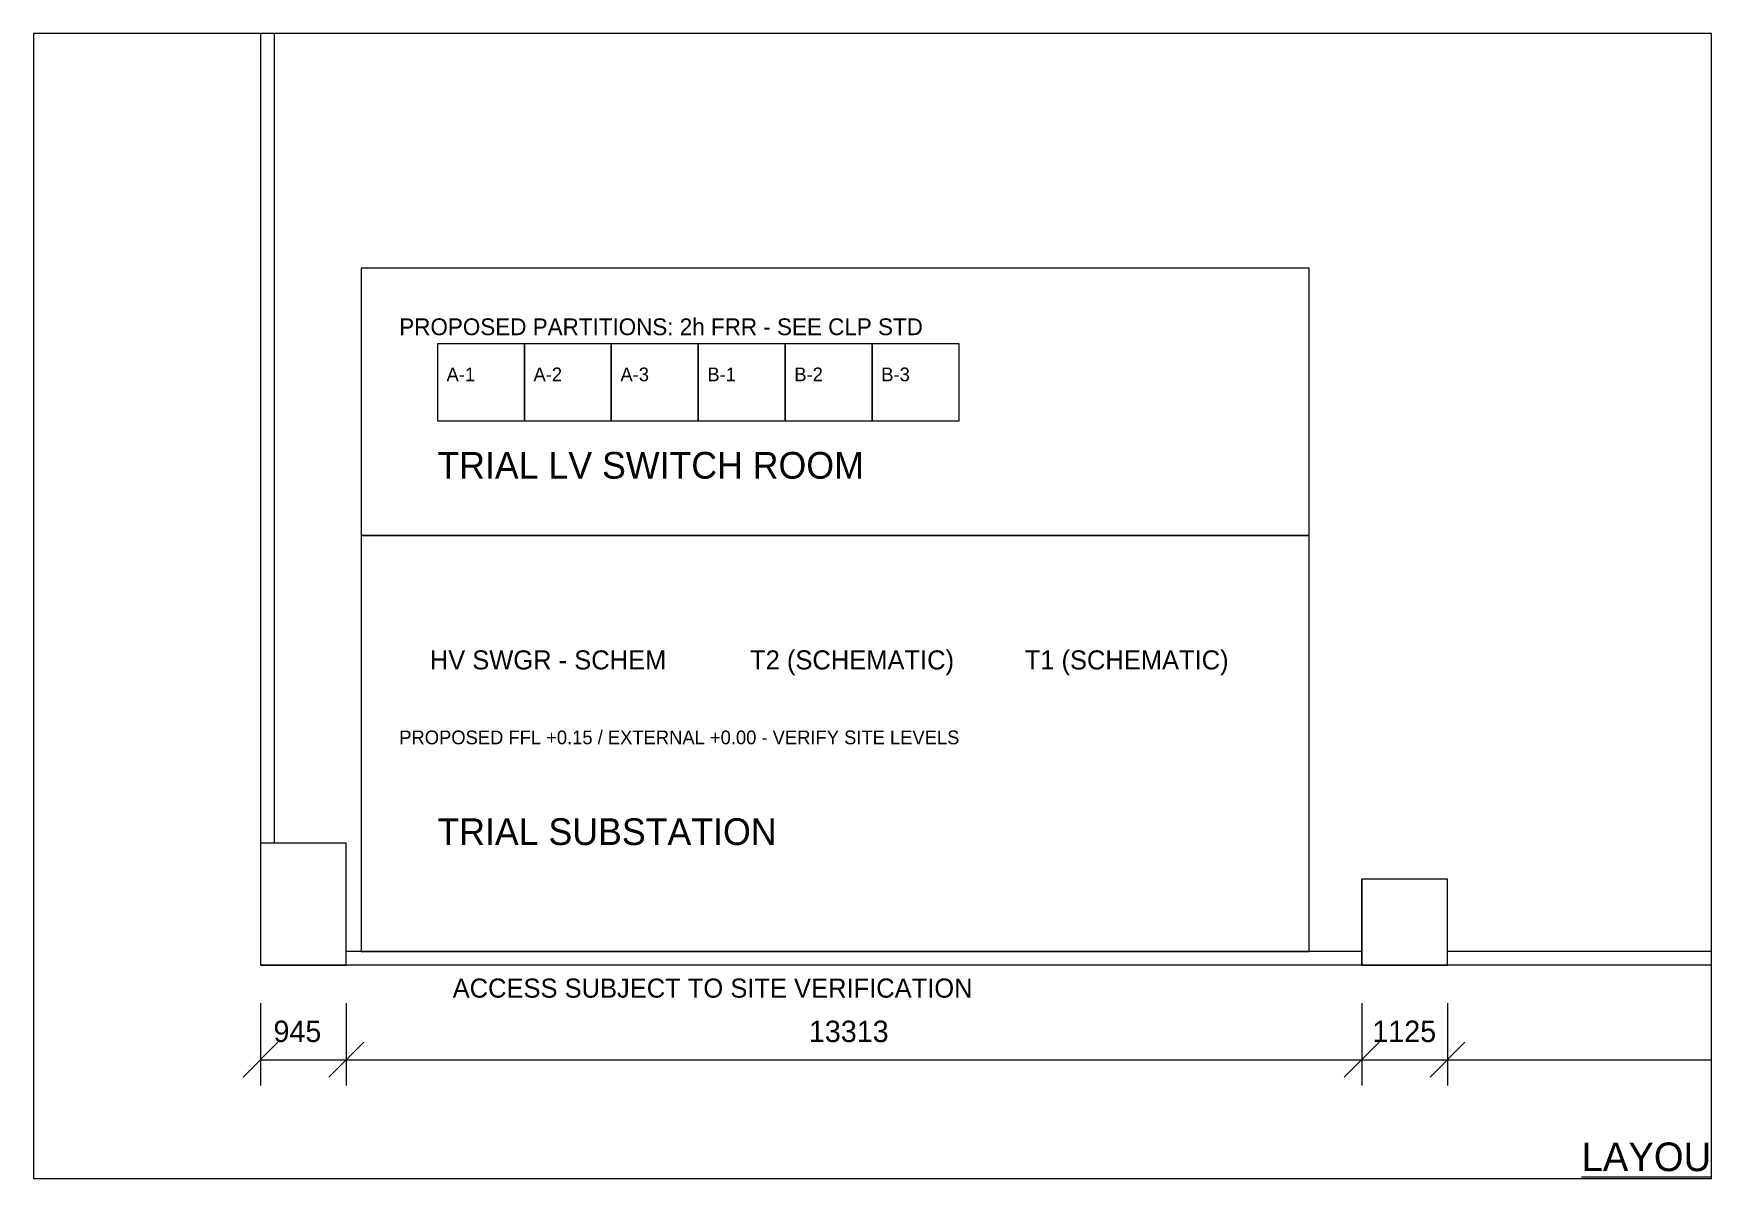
# Paper-space layout 'TRIAL-GROUND' of a CAD drawing. Header units: millimetres. Extents: x 100 to 320, y 73 to 223.
# The model-space entities are those that its viewports show. They can reach past a viewport. Long polylines and large blocks are cut down to what shows.
import ezdxf

# ---------------------------------------------------------------- set-up
doc = ezdxf.new("R2010")
doc.units = ezdxf.units.MM
doc.layers.get('0').update_dxf_attribs({"lineweight": 9})
for name, color, linetype, lineweight in [('ARCH', 7, 'Continuous', 5), ('E-TRIAL-EQUIP', 5, 'Continuous', 18), ('E-TRIAL-ROOM', 1, 'Continuous', 35), ('Power', 1, 'Continuous', 18)]:
    doc.layers.add(name, color=color, linetype=linetype, lineweight=lineweight)

msp = doc.modelspace()

# ---------------------------------------------------------------- linework, layer by layer
at = {"lineweight": 15}
for p, q in [((7681, 15426), (7681, 14349)), ((8806, 15426), (8806, 14349)), ((22119, 15426), (22119, 14349)), ((23244, 15426), (23244, 14349)), ((7910, 14916), (7453, 14459)), ((9035, 14916), (8578, 14459)), ((22347, 14916), (21890, 14459)), ((23472, 14916), (23015, 14459)), ((7681, 14687), (52681, 14687))]:
    msp.add_line(p, q, dxfattribs=at)
at = {"layer": 'ARCH', "linetype": 'ByBlock', "lineweight": 9}
for p, q in [((7681, 38776), (7681, 15926)), ((7861, 30363), (7861, 17526))]:
    msp.add_line(p, q, dxfattribs=at)
at = {"layer": 'ARCH', "lineweight": 15}
for p, q in [((22119, 15926), (22119, 17051)), ((22119, 16106), (8806, 16106)), ((37420, 16106), (23244, 16106)), ((52681, 15926), (7681, 15926))]:
    msp.add_line(p, q, dxfattribs=at)
for points in [[(7681, 15926), (8806, 15926), (8806, 17526), (7681, 17526)], [(22119, 15926), (23244, 15926), (23244, 17051), (22119, 17051)]]:
    msp.add_lwpolyline(points, close=True, dxfattribs=at)
at = {"layer": 'E-TRIAL-EQUIP', "lineweight": 15}
for points in [[(10000, 23056), (11140, 23056), (11140, 24066), (10000, 24066)], [(11140, 23056), (12280, 23056), (12280, 24066), (11140, 24066)], [(12280, 23056), (13420, 23056), (13420, 24066), (12280, 24066)], [(13420, 23056), (14560, 23056), (14560, 24066), (13420, 24066)], [(14560, 23056), (15700, 23056), (15700, 24066), (14560, 24066)], [(15700, 23056), (16840, 23056), (16840, 24066), (15700, 24066)]]:
    msp.add_lwpolyline(points, close=True, dxfattribs=at)
at = {"layer": 'E-TRIAL-ROOM', "lineweight": 15}
for points in [[(9000, 21556), (21430, 21556), (21430, 25056), (9000, 25056)], [(9000, 16106), (21430, 16106), (21430, 21556), (9000, 21556)]]:
    msp.add_lwpolyline(points, close=True, dxfattribs=at)

# ---------------------------------------------------------------- texts
at = {"linetype": 'ByBlock', "lineweight": 15}
msp.add_text('%%ULAYOUT PLAN FOR GROUND FLOOR', height=375, dxfattribs=at).set_placement((25002, 13227))
at = {"layer": 'ARCH', "linetype": 'ByBlock', "lineweight": 9}
for s, p in [('945', (7851, 14918)), ('13313', (14871, 14918)), ('1125', (22259, 14918))]:
    msp.add_text(s, height=281.2, dxfattribs=at).set_placement(p)
at = {"layer": 'E-TRIAL-EQUIP', "lineweight": 15}
for s, p in [('HV SWGR - SCHEM', (9900, 19800)), ('T2 (SCHEMATIC)', (14100, 19800)), ('T1 (SCHEMATIC)', (17700, 19800)), ('ACCESS SUBJECT TO SITE VERIFICATION', (10200, 15500))]:
    msp.add_text(s, height=250, dxfattribs=at).set_placement(p)
at = {"layer": 'E-TRIAL-EQUIP', "lineweight": 15, "char_height": 180, "width": 900, "attachment_point": 1}
for s, insert in [('A-1', (10120, 23756)), ('A-2', (11260, 23756)), ('A-3', (12400, 23756)), ('B-1', (13540, 23756)), ('B-2', (14680, 23756)), ('B-3', (15820, 23756))]:
    msp.add_mtext(s, dxfattribs=dict(at, insert=insert))
at = {"layer": 'E-TRIAL-ROOM', "lineweight": 15}
for s, p in [('TRIAL LV SWITCH ROOM', (10000, 22300)), ('TRIAL SUBSTATION', (10000, 17500))]:
    msp.add_text(s, height=350, dxfattribs=at).set_placement(p)
at = {"layer": 'E-TRIAL-ROOM', "lineweight": 15, "width": 11000, "attachment_point": 1}
for s, insert, char_height in [('PROPOSED PARTITIONS: 2h FRR - SEE CLP STD', (9500, 24400), 220), ('PROPOSED FFL +0.15 / EXTERNAL +0.00 - VERIFY SITE LEVELS', (9500, 19000), 180)]:
    msp.add_mtext(s, dxfattribs=dict(at, insert=insert, char_height=char_height))

psp = doc.layouts.new('TRIAL-GROUND')

# ---------------------------------------------------------------- viewports
at = {"layer": 'Power', "lineweight": 15, "view_target_point": (15500, 20500)}
psp.add_viewport(center=(210, 148), size=(220, 150), view_center_point=(205, 131.5), view_height=15000, dxfattribs=at)

doc.saveas('drawing.dxf')
